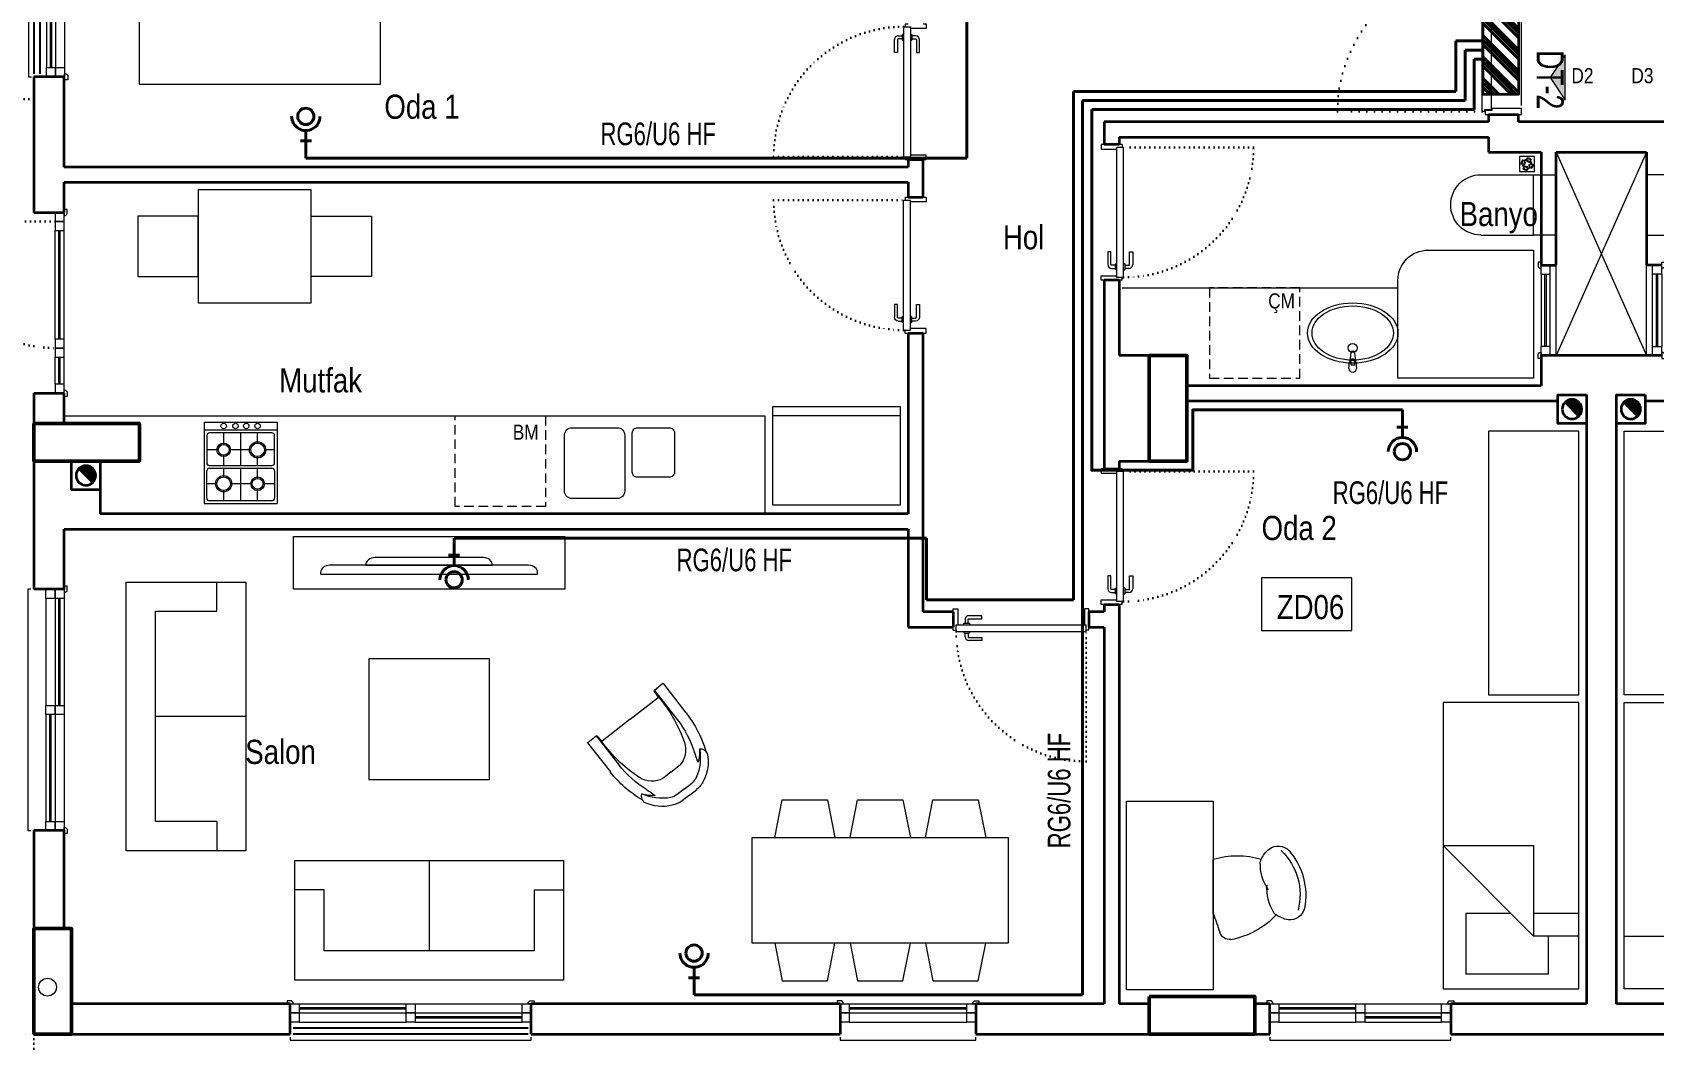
# Model space of a CAD drawing. Header units: millimetres. Extents: x 1852829 to 1882754, y -270850 to -231658.
# Drawn here: x 1857322 to 1858397, y -264573 to -263904 of the extents above; entities that cross this region are included whole.
import ezdxf
from ezdxf.enums import TextEntityAlignment as Align

# ---------------------------------------------------------------- set-up
doc = ezdxf.new("R2010")
doc.units = ezdxf.units.MM
for name, pattern in [('CONTINOUS', [0]), ('CONTINU', [0]), ('DOT', [0.25, 0, -0.25]), ('izdüşüm arka', [3.175, 0, -3.175]), ('izdüşüm ön', [9.525, 6.35, -3.175])]:
    doc.linetypes.add(name, pattern=pattern)
for name, color, linetype, lineweight in [('a_ba', 6, 'Continuous', 50), ('a_doğrama', 251, 'Continuous', 20), ('a_duvar', 251, 'Continuous', 35), ('a_görünüş', 32, 'Continuous', 25), ('a_görünüş_ince', 8, 'Continuous', 20), ('a_izdüşüm_arka', 251, 'izdüşüm arka', 30), ('a_izdüşüm_ön', 6, 'izdüşüm ön', 9), ('a_not_mahal', 253, 'Continuous', 5), ('a_not_misc', 144, 'Continuous', 5), ('a_not_text', 7, 'Continuous', 13), ('a_tefriş', 8, 'Continuous', 20), ('Aydınlatma', 4, 'CONTINOUS', 35), ('m_yib', 65, 'Continuous', 20), ('Priz', 6, 'CONTINOUS', 40), ('Telefon', 2, 'CONTINOUS', 40), ('Tv', 3, 'CONTINOUS', 40)]:
    doc.layers.add(name, color=color, linetype=linetype, lineweight=lineweight)
doc.styles.add('Grupcad', font='arial.ttf', dxfattribs={"width": 0.7})
doc.styles.add('ROMANTUR', font='arial.ttf', dxfattribs={"width": 0.7})
doc.styles.get("Standard").update_dxf_attribs({"font": 'ARIALN.TTF'})

# ---------------------------------------------------------------- blocks, each defined once
blk = doc.blocks.new('K1')
at = {"layer": 'a_doğrama', "color": 251}
for points in [[(-17.5, -2.5), (-22, -2.5), (-22, 0), (2, 0), (2, -4), (-17.5, -4), (-17.5, -2.5)], [(-27.5, -93.1), (-25, -93.1)], [(-17.5, -97.5), (-22, -97.5), (-22, -100), (2, -100), (2, -96), (-17.5, -96), (-17.5, -97.5)], [(-14.5, -93.1), (-17, -93.1)]]:
    blk.add_lwpolyline(points, dxfattribs=at)
blk.add_lwpolyline([(-18, -14), (-18, -4), (-18, -3), (-22.5, -3), (-22.5, -2.5), (-22.5, -2), (-24, -2), (-24, -2.5), (-24, -12.5), (-24, -88), (-24, -97.5), (-24, -98), (-22.5, -98), (-22.5, -97.5), (-22.5, -97), (-18, -97), (-18, -96), (-18, -86.5)], close=True, dxfattribs=at)
for points in [[(-25, -91.1), (-27.5, -91.1, -0.414214), (-28, -90.6), (-28, -82.1), (-30, -82.1), (-30, -90.6)], [(-17, -91.1), (-14.5, -91.1, 0.414214), (-14, -90.6), (-14, -82.1), (-12, -82.1), (-12, -90.6)], [(-24, -94.1), (-24.5, -94.1, -0.414214), (-25, -93.6), (-25, -90.6, -0.414214), (-24.5, -90.1), (-24, -90.1)], [(-18, -94.1), (-17.5, -94.1, 0.414214), (-17, -93.6), (-17, -90.6, 0.414214), (-17.5, -90.1), (-18, -90.1)]]:
    blk.add_lwpolyline(points, format="xyb", dxfattribs=at)
for centre, start, end in [((-27.5, -90.6), 180, 270), ((-14.5, -90.6), 270, 0)]:
    blk.add_arc(centre, 2.5, start, end, dxfattribs=at)
at = {"layer": 'a_görünüş_ince', "color": 251}
blk.add_line((2, -6), (2, -94), dxfattribs=at)
at = {"layer": 'a_izdüşüm_arka', "color": 251, "linetype": 'DOT', "ltscale": 20}
blk.add_line((-24, -2), (-120, -2), dxfattribs=at)
blk.add_arc((-24, -2), 96, 180, 270, dxfattribs=at)
blk = doc.blocks.new('klozet')
at = {"layer": 'a_tefriş'}
blk.add_line((20, 0), (-20, 0), dxfattribs=at)
for points in [[(-20, 0), (-20, -15), (20, -15), (20, 0)], [(-20, -50), (-20, -15)], [(20, -50), (20, -15)]]:
    blk.add_lwpolyline(points, dxfattribs=at)
blk.add_arc((0, -50), 20, 180, 360, dxfattribs=at)
blk = doc.blocks.new('K2')
at = {"layer": 'a_doğrama', "color": 251, "linetype": 'Continuous'}
for p, q in [((-13, 88.1), (-13, 1.9)), ((-13, 88.1), (-8.5, 88.1)), ((-12, 90), (-12, 88.1)), ((-12, 90), (-10, 90)), ((-8.5, 88.1), (-8.5, 1.9)), ((-13, 1.9), (-8.5, 1.9)), ((-12, 0), (-12, 1.9)), ((-12, 0), (-10, 0))]:
    blk.add_line(p, q, dxfattribs=at)
for points in [[(0, 90), (2, 90), (2, 87), (-8.5, 87)], [(0, 0), (2, 0), (2, 3), (-8.5, 3)]]:
    blk.add_lwpolyline(points, dxfattribs=at)
at = {"layer": 'a_doğrama', "color": 251}
for points in [[(-14, 80.1), (-16.5, 80.1, 0.414214), (-17, 79.6), (-17, 71.1), (-19, 71.1), (-19, 79.6)], [(-13, 83.1), (-13.5, 83.1, 0.414214), (-14, 82.6), (-14, 79.6, 0.414214), (-13.5, 79.1), (-13, 79.1)], [(-8.5, 83.1), (-8, 83.1, -0.414214), (-7.5, 82.6), (-7.5, 79.6, -0.414214), (-8, 79.1), (-8.5, 79.1)], [(-7.5, 80.1), (-5, 80.1, -0.414214), (-4.5, 79.6), (-4.5, 71.1), (-2.5, 71.1), (-2.5, 79.6)]]:
    blk.add_lwpolyline(points, format="xyb", dxfattribs=at)
for points in [[(-16.5, 82.1), (-14, 82.1)], [(-5, 82.1), (-7.5, 82.1)]]:
    blk.add_lwpolyline(points, dxfattribs=at)
for centre, start, end in [((-16.5, 79.6), 90, 180), ((-5, 79.6), 0, 90)]:
    blk.add_arc(centre, 2.5, start, end, dxfattribs=at)
at = {"layer": 'a_izdüşüm_arka', "color": 251}
blk.add_lwpolyline([(-99.2, 1.9), (-13, 1.9)], dxfattribs=at)
blk.add_arc((-13, 1.9), 86.2, 90, 180, dxfattribs=at)
blk = doc.blocks.new('M1')
at = {"layer": 'a_doğrama', "linetype": 'Continuous'}
for p, q in [((-24, 6), (-30, 6)), ((-30, 0), (-30, 6)), ((-24, 0), (-30, 0)), ((-24, 0), (-24, 6)), ((30, 6), (24, 6)), ((24, 6), (24, 0)), ((30, 0), (30, 6)), ((30, 0), (24, 0))]:
    blk.add_line(p, q, dxfattribs=at)
at = {"layer": 'a_doğrama'}
for p, q in [((24, 3.5), (-24, 3.5)), ((24, 2.5), (-24, 2.5))]:
    blk.add_line(p, q, dxfattribs=at)
for points in [[(-28, -1), (-28, 0), (-32, 0), (-32, -2), (-29, -2)], [(28, -1), (28, 0), (32, 0), (32, -2), (29, -2)]]:
    blk.add_lwpolyline(points, close=True, dxfattribs=at)
at = {"layer": 'a_görünüş_ince'}
for p, q in [((24, 6), (-24, 6)), ((-24, 0), (24, 0))]:
    blk.add_line(p, q, dxfattribs=at)
blk = doc.blocks.new('160p')
at = {"layer": 'a_doğrama', "color": 251}
for points in [[(-6, -6), (-6, 0), (-12, 0), (-12, -6)], [(0, -6), (0, 0), (-6, 0), (-6, -6)], [(-6, -83), (-6, -77), (-12, -77), (-12, -83)], [(0, -83), (0, -77), (-6, -77), (-6, -83)], [(-6, -160), (-6, -154), (-12, -154), (-12, -160)], [(0, -160), (0, -154), (-6, -154), (-6, -160)]]:
    blk.add_lwpolyline(points, close=True, dxfattribs=at)
for points in [[(2, -1), (2, 2), (0, 2), (0, -2), (1, -2), (2, -1)], [(-9.5, -6), (-9.5, -77)], [(-8.5, -6), (-8.5, -77)], [(-3.5, -83), (-3.5, -154)], [(-2.5, -83), (-2.5, -154)], [(2, -159), (2, -162), (0, -162), (0, -158), (1, -158), (2, -159)]]:
    blk.add_lwpolyline(points, dxfattribs=at)
at = {"layer": 'a_görünüş_ince', "color": 251}
for points in [[(-22, -160), (-24, -160), (-24, 0), (-22, 0)], [(-12, -77), (-12, -6)], [(-6, -77), (-6, -6)], [(-6, -77), (-6, -6)], [(0, -77), (0, -6)], [(-12, -154), (-12, -83)], [(-6, -154), (-6, -83)], [(-6, -154), (-6, -83)], [(0, -154), (0, -83)]]:
    blk.add_lwpolyline(points, dxfattribs=at)
blk = doc.blocks.new('kapı_120_c_blok')
at = {"layer": 'a_doğrama', "color": 251}
for points in [[(-2, 119), (-2, 122), (0, 122), (0, 118), (-1, 118), (-2, 119)], [(2.5, 114), (2.5, 96)], [(3.5, 114), (3.5, 96)], [(2.5, 84), (2.5, 12)], [(3.5, 84), (3.5, 12)], [(-2, 1), (-2, -2), (0, -2), (0, 2), (-1, 2), (-2, 1)]]:
    blk.add_lwpolyline(points, dxfattribs=at)
for points in [[(0, 114), (6, 114), (6, 120), (0, 120)], [(0, 90), (6, 90), (6, 96), (0, 96)], [(0, 84), (6, 84), (6, 90), (0, 90)], [(0, 6), (6, 6), (6, 12), (0, 12)], [(0, 0), (6, 0), (6, 6), (0, 6)]]:
    blk.add_lwpolyline(points, close=True, dxfattribs=at)
at = {"layer": 'a_görünüş_ince', "color": 251}
for points in [[(0, 114), (0, 96)], [(6, 114), (6, 96)], [(0, 84), (0, 12)], [(6, 84), (6, 12)]]:
    blk.add_lwpolyline(points, dxfattribs=at)
at = {"layer": 'a_izdüşüm_arka', "color": 251}
blk.add_lwpolyline([(6, 6), (90, 6)], dxfattribs=at)
blk.add_arc((6, 6), 84, 0, 90, dxfattribs=at)
blk = doc.blocks.new('120_p_c_blok')
at = {"layer": 'a_doğrama'}
for points in [[(1, 2), (-2, 2), (-2, 0), (2, 0), (2, 1), (1, 2)], [(119, 2), (122, 2), (122, 0), (118, 0), (118, 1), (119, 2)], [(57, -2.5), (6, -2.5)], [(57, -3.5), (6, -3.5)], [(114, -8.5), (63, -8.5)], [(114, -9.5), (63, -9.5)]]:
    blk.add_lwpolyline(points, dxfattribs=at)
for points in [[(0, 0), (6, 0), (6, -6), (0, -6)], [(57, 0), (63, 0), (63, -6), (57, -6)], [(114, 0), (120, 0), (120, -6), (114, -6)], [(0, -6), (6, -6), (6, -12), (0, -12)], [(57, -6), (63, -6), (63, -12), (57, -12)], [(114, -6), (120, -6), (120, -12), (114, -12)]]:
    blk.add_lwpolyline(points, close=True, dxfattribs=at)
at = {"layer": 'a_görünüş_ince'}
for points in [[(6, 0), (57, 0)], [(63, 0), (114, 0)], [(6, -6), (57, -6)], [(6, -6), (57, -6)], [(63, -6), (114, -6)], [(63, -6), (114, -6)], [(6, -12), (57, -12)], [(63, -12), (114, -12)], [(0, -22), (0, -24), (120, -24), (120, -22)]]:
    blk.add_lwpolyline(points, dxfattribs=at)
blk = doc.blocks.new('90_p_c_blok')
at = {"layer": 'a_doğrama'}
for points in [[(1, 2), (-2, 2), (-2, 0), (2, 0), (2, 1), (1, 2)], [(89, 2), (92, 2), (92, 0), (88, 0), (88, 1), (89, 2)], [(84, -2.5), (6, -2.5)], [(84, -3.5), (6, -3.5)]]:
    blk.add_lwpolyline(points, dxfattribs=at)
for points in [[(0, 0), (6, 0), (6, -6), (0, -6)], [(0, -6), (6, -6), (6, -12), (0, -12)], [(84, 0), (90, 0), (90, -6), (84, -6)], [(84, -6), (90, -6), (90, -12), (84, -12)]]:
    blk.add_lwpolyline(points, close=True, dxfattribs=at)
at = {"layer": 'a_görünüş_ince'}
for points in [[(6, 0), (84, 0)], [(6, -6), (84, -6)], [(6, -6), (84, -6)], [(6, -12), (84, -12)], [(0, -22), (0, -24), (90, -24), (90, -22)]]:
    blk.add_lwpolyline(points, dxfattribs=at)
blk = doc.blocks.new('baca_müstakil')
at = {"layer": 'a_duvar'}
h = blk.add_hatch(color=256, dxfattribs=at)
h.dxf.hatch_style = 1
h.paths.add_polyline_path([(4.9, -4.9, 0.198912), (3, -9.5, 0.668179), (14.1, -14.1)])
blk.add_line((4.9, -4.9), (14.1, -14.1), dxfattribs=at)
blk.add_lwpolyline([(0, -19), (19, -19), (19, 0), (0, 0)], close=True, dxfattribs=at)
blk.add_circle((9.5, -9.5), 6.5, dxfattribs=at)
blk = doc.blocks.new('tefriş_koltuk_202x90')
at = {"layer": 'a_tefriş'}
for p, q in [((0, -90), (0, -22)), ((-79, -68), (-101, -68)), ((79, -68), (101, -68))]:
    blk.add_line(p, q, dxfattribs=at)
for points in [[(101, -90), (101, 0), (-101, 0), (-101, -90), (101, -90)], [(79, -68), (79, -22), (-79, -22), (-79, -68)]]:
    blk.add_lwpolyline(points, dxfattribs=at)
blk = doc.blocks.new('tefirş_tv')
at = {"layer": 'a_tefriş'}
for points in [[(60, 4), (60, 5, 0.414214), (55, 10), (-55, 10, 0.414214), (-60, 5), (-60, 4)], [(35, 10), (35, 10, 0.414214), (30, 15), (-30, 15, 0.414214), (-35, 10), (-35, 10)]]:
    blk.add_lwpolyline(points, format="xyb", close=True, dxfattribs=at)
blk = doc.blocks.new('berjer')
at = {"layer": 'a_tefriş'}
for p, q in [((-45.1, 45.1), (-49.5, 40.8)), ((-45.1, 45.1), (-40.8, 49.5)), ((-41.4, 41.4), (-37.1, 45.7)), ((-41.4, 41.4), (-45.7, 37.1)), ((-31.3, 31.3), (-26.8, 35.8)), ((26.1, 19), (8.8, 36.2)), ((-31.3, 31.3), (-35.8, 26.8)), ((21, 13.6), (3.6, 31)), ((0, 0), (16.6, 16.6)), ((26.1, 18.7), (21, 13.6)), ((0, 0), (-16.6, -16.6)), ((-19, -26.1), (-36.2, -8.8)), ((-13.6, -21), (-31, -3.6)), ((-18.7, -26.1), (-13.6, -21))]:
    blk.add_line(p, q, dxfattribs=at)
for centre, radius, start, end in [((-25, 27.7), 27.3, 71.2858, 110.6993), ((-29.8, 38.5), 15.5, 107.9156, 135), ((-29.8, 38.5), 10.2, 107.9156, 135), ((-23.7, 18.5), 31.1, 71.4354, 107.3961), ((-18.6, 23.9), 24.6, 78.6027, 99.5819), ((18.9, 123.1), 85.7, 240.9454, 245.5445), ((-45.7, -18.5), 69.9, 45.0971, 65.3824), ((-19.2, 48.9), 5.5, 350.3156, 56.9936), ((-44.9, -17.5), 76, 45, 66.6891), ((-27.4, 24.8), 27.6, 159.0996, 198.2964), ((-38.5, 29.8), 15.5, 135, 162.0844), ((-18.2, 23.5), 31.5, 162.3914, 198.167), ((-38.5, 29.8), 10.2, 135, 162.0844), ((-21, 30), 8.21, 117.4936, 135.1057), ((-17.5, 23.2), 15.9, 57.4112, 117.4936), ((-53.9, -49.3), 97, 43.332, 62.3787), ((-23.4, 18.3), 25.2, 169.88, 190.627), ((-123.1, -18.9), 85.7, 24.4555, 29.0546), ((-23.2, 17.5), 15.9, 152.5064, 212.5888), ((-30, 21), 8.21, 134.8943, 152.5064), ((-49, 19.1), 5.5, 213.0064, 279.6844), ((17.5, 44.9), 76, 203.7042, 225), ((18.5, 45.7), 69.9, 204.6176, 224.9029), ((16.4, 16.9), 0.4, 315, 46.0366), ((110.8, 118.5), 138.4, 227.0869, 229.3484), ((20.8, 13.7), 0.2, 229.3484, 315), ((26, 18.9), 0.2, 315, 45), ((49.3, 53.9), 97, 207.6213, 226.668), ((-16.9, -16.4), 0.4, 223.9634, 315), ((-118.5, -110.8), 138.4, 40.6516, 42.9131), ((-13.7, -20.8), 0.2, 315, 40.6516), ((-18.9, -26), 0.2, 225, 315)]:
    blk.add_arc(centre, radius, start, end, dxfattribs=at)
blk = doc.blocks.new('A$C2A0A03CE')
at = {"layer": 'a_tefriş'}
for p, q in [((-54, -24.3), (-54, 24.3)), ((-54, 24.3), (0, 24.3)), ((-48.6, 24.3), (-48.6, -24.3)), ((-27, 22.5), (-45, 22.5)), ((-35.6, 22.5), (-35.6, 15.7)), ((-21.6, 22.5), (-3.6, 22.5)), ((-13.1, 22.5), (-13.1, 14.8)), ((0, -24.3), (0, 24.3)), ((-46.8, 20.7), (-46.8, -20.7)), ((-40, 11.2), (-46.8, 11.2)), ((-25.2, 11.2), (-31, 11.2)), ((-25.2, -20.7), (-25.2, 20.7)), ((-23.4, -20.7), (-23.4, 20.7)), ((-16.6, 11.2), (-23.4, 11.2)), ((-1.8, 11.2), (-9.4, 11.2)), ((-1.8, 20.7), (-1.8, -20.7)), ((-25.2, 0), (-46.8, 0)), ((-35.6, 6.8), (-35.6, -7.7)), ((-1.8, 0), (-23.4, 0)), ((-13.1, 7.7), (-13.1, -6.8)), ((-39.1, -11.3), (-46.8, -11.3)), ((-35.6, -14.9), (-35.6, -22.5)), ((-25.2, -11.3), (-31.9, -11.3)), ((-17.5, -11.3), (-23.4, -11.3)), ((-13.1, -15.7), (-13.1, -22.5)), ((-1.8, -11.3), (-8.5, -11.3)), ((-54, -24.3), (0, -24.3)), ((-45, -22.5), (-27, -22.5)), ((-3.6, -22.5), (-21.6, -22.5))]:
    blk.add_line(p, q, dxfattribs=at)
for centre, radius in [((-51.4, 11.2), 1.8), ((-35.6, 11.2), 5.4), ((-35.6, 11.2), 4.5), ((-13.1, 11.2), 4.5), ((-13.1, 11.2), 3.6), ((-51.4, 3.7), 1.8), ((-51.4, -3.5), 1.8), ((-51.4, -11.3), 1.8), ((-35.6, -11.3), 4.5), ((-35.6, -11.3), 3.6), ((-13.1, -11.3), 5.4), ((-13.1, -11.3), 4.5)]:
    blk.add_circle(centre, radius, dxfattribs=at)
for centre, start, end in [((-45, 20.7), 90, 180), ((-27, 20.7), 0, 90), ((-21.6, 20.7), 90, 180), ((-3.6, 20.7), 0, 90), ((-45, -20.7), 180, 270), ((-27, -20.7), 270, 0), ((-21.6, -20.7), 180, 270), ((-3.6, -20.7), 270, 0)]:
    blk.add_arc(centre, 1.8, start, end, dxfattribs=at)
blk = doc.blocks.new('tefriş_yatak_çift')
at = {"layer": 'a_tefriş'}
for points in [[(-85, -5), (-85, -45), (-125, -45), (-125, -5)], [(80, -195), (80, -5), (-80, -5), (-80, -195)], [(85, -5), (85, -45), (125, -45), (125, -5)]]:
    blk.add_lwpolyline(points, close=True, dxfattribs=at)
for points in [[(-6.3, -40), (-6.3, -15), (-61.3, -15), (-61.3, -40)], [(35, -55), (65, -55), (65, -15), (10, -15), (10, -40)], [(-80, -40), (20, -40), (80, -100), (20, -100), (20, -40)], [(-80, -55), (20, -55)]]:
    blk.add_lwpolyline(points, dxfattribs=at)
blk = doc.blocks.new('tefriş_sandalye')
at = {"layer": 'a_tefriş'}
blk.add_line((0, -18), (0, 18), dxfattribs=at)
at = {"layer": 'a_tefriş', "extrusion": (0, 0, -1)}
for centre, major_axis, start_param, end_param in [((48.7, 10.5), (13, -13), 2.7784, 3.245118), ((43.2, 17.3), (6.76, 6.76), 4.815914, 6.34704), ((16.9, -5.5), (28.8, 28.8), 6.26556, 7.321949), ((16.9, -5.5), (28.8, 28.8), 6.26556, 7.321949), ((17, -5.7), (31.4, -31.4), -1.506941, -0.587454), ((16, -34.3), (38.7, 38.7), 5.200723, 5.79406), ((62.1, 15.1), (21.8, -21.8), 1.757107, 2.385975), ((62.1, 15.1), (21.8, -21.8), 1.757107, 2.385975), ((48.7, 10.5), (13, -13), 2.664537, 2.7784), ((48.7, 10.5), (13, -13), 2.664537, 2.7784), ((66.5, -1.2), (21.8, -21.8), 1.802816, 2.431683), ((66.5, -1.2), (21.8, -21.8), 1.802816, 2.431683), ((-154, -79.7), (117.3, -117.3), -1.166716, -1.087708), ((1.8, 18.5), (38.7, -38.7), -0.034473, 0.601946), ((52.6, -3.9), (13, -13), 1.410391, 1.524253), ((52.6, -3.9), (13, -13), 1.410391, 1.524253), ((52.6, -3.9), (13, 13), 2.514469, 2.981187), ((51.2, -12.6), (6.76, -6.76), -0.587454, 0.943672), ((11.1, -28.2), (4.99, -4.99), 0.687369, 2.053884)]:
    blk.add_ellipse(centre, major_axis=major_axis, ratio=1, start_param=start_param, end_param=end_param, dxfattribs=at)
blk = doc.blocks.new('tefriş_süzgeç')
at = {"layer": 'a_tefriş'}
for p, q in [((5, 0), (-5, 0)), ((-5, 0), (-5, -10)), ((5, -10), (5, 0)), ((-5, -10), (5, -10)), ((-3.6, -5.1), (-4.1, -5.1)), ((-2.6, -5.1), (-3.1, -5.1)), ((-2.5, -2.5), (-2.9, -2.2)), ((-2.6, -7.6), (-2.9, -7.9)), ((-2, -3.3), (-2.3, -3)), ((-1.9, -6.9), (-2.2, -7.2)), ((-1.6, -5.1), (-2.1, -5.1)), ((-1.2, -3.9), (-1.5, -3.6)), ((-1.2, -6.2), (-1.5, -6.5)), ((-0.2, -2.5), (-0.2, -2)), ((-0.1, -1.5), (-0.1, -1)), ((-0.1, -3), (-0.1, -3.5)), ((-0.1, -6.6), (-0.1, -7.1)), ((-0.1, -7.6), (-0.1, -8.1)), ((-0.1, -8.6), (-0.1, -9.1)), ((1, -4), (1.4, -3.6)), ((1.1, -6.2), (1.4, -6.5)), ((1.5, -5.1), (2, -5.1)), ((1.7, -3.3), (2.1, -2.9)), ((1.8, -6.9), (2.1, -7.2)), ((2.5, -2.5), (2.8, -2.2)), ((2.5, -5.1), (3, -5.1)), ((2.5, -7.5), (2.8, -7.9)), ((3.5, -5.1), (4, -5.1))]:
    blk.add_line(p, q, dxfattribs=at)
for centre, radius, start, end in [((-0.1, -5.1), 4.06, 134.2896, 180), ((-0.1, -5.1), 3.56, 134.2896, 180), ((-0.1, -5.1), 3.06, 180, 225), ((-0.1, -5.1), 4.06, 225, 270), ((-0.1, -5.1), 2.56, 180, 225), ((-0.1, -5.1), 3.56, 225, 270), ((-0.4, -4.4), 2.4, 84.5943, 143.2016), ((-0.1, -5.1), 2.06, 134.2896, 180), ((-0.1, -5), 2.44, 90.343, 138.1212), ((-0.1, -5.1), 1.56, 134.2896, 180), ((-0.1, -5.1), 2.06, 225, 270), ((-0.1, -5.1), 1.56, 225, 270), ((-0.1, -5.1), 4.06, 45, 90), ((-0.1, -5.1), 3.56, 45, 90), ((-0.1, -5.1), 2.06, 45, 90), ((-0.1, -5.1), 1.56, 45, 90), ((-0.1, -5.1), 2.56, 270, 315.7104), ((-0.1, -5.1), 3.06, 270, 315.7104), ((-0.1, -5.1), 1.56, 314.2896, 360), ((-0.1, -5.1), 2.06, 314.2896, 360), ((-0.1, -5.1), 2.56, 360, 45), ((-0.1, -5.1), 3.06, 360, 45), ((-0.1, -5.1), 3.56, 314.2896, 360), ((-0.1, -5.1), 4.06, 314.2896, 360)]:
    blk.add_arc(centre, radius, start, end, dxfattribs=at)
blk = doc.blocks.new('ZayıfAkımPanosu')
at = {"layer": 'Priz'}
h = blk.add_hatch(dxfattribs=at)
h.set_pattern_fill('GOST_GROUND', color=256)
h.set_pattern_definition([(45, (-1866208.597, 256590.195), (14.142135624, 0), [20]), (45, (-1866205.597, 256590.195), (14.142135624, 0), [20]), (45, (-1866202.597, 256590.195), (14.142135624, 0), [20])])
h.paths.add_polyline_path([(11.9, 41.5), (-11.9, 41.5), (-11.9, -41.5), (11.9, -41.5)])
at = {"layer": 'Aydınlatma', "color": 2, "linetype": 'CONTINU'}
blk.add_lwpolyline([(-11.9, 41.5), (11.9, 41.5), (11.9, -41.5), (-11.9, -41.5)], close=True, dxfattribs=at)
blk.add_lwpolyline([(-11.9, 41.5), (11.9, 41.5), (11.9, -41.5), (-11.9, -41.5)], close=True, dxfattribs=at)
blk.add_lwpolyline([(-11.9, 41.5), (11.9, 41.5), (11.9, -41.5), (-11.9, -41.5)], close=True, dxfattribs=at)
blk.add_lwpolyline([(-11.9, 41.5), (11.9, 41.5), (11.9, -41.5), (-11.9, -41.5)], close=True, dxfattribs=at)
blk.add_lwpolyline([(-11.9, 41.5), (11.9, 41.5), (11.9, -41.5), (-11.9, -41.5)], close=True, dxfattribs=at)
at = {"layer": 'Aydınlatma', "color": 6, "linetype": 'CONTINU'}
blk.add_lwpolyline([(-11.9, 41.5), (11.9, 41.5), (11.9, -41.5), (-11.9, -41.5)], close=True, dxfattribs=at)
blk = doc.blocks.new('Tv Prz')
at = {"layer": 'Tv', "linetype": 'CONTINU'}
for p, q in [((3.6, 11.4), (-3.7, 11.4)), ((0, 18.3), (0, 11.4)), ((0, 11.4), (0, 0))]:
    blk.add_line(p, q, dxfattribs=at)
blk.add_circle((0, 27.7), 5.4, dxfattribs=at)
blk.add_arc((0, 27.7), 9.4, 180.1856, 0.1856, dxfattribs=at)

msp = doc.modelspace()

# ---------------------------------------------------------------- hatches: boundary and pattern name
at = {"layer": 'a_not_misc'}
h = msp.add_hatch(color=256, dxfattribs=at)
h.dxf.hatch_style = 1
h.paths.add_polyline_path([(1858338.7, -263919.1), (1858328.7, -263934.1), (1858338.7, -263949.1)])

# ---------------------------------------------------------------- linework, layer by layer
at = {"layer": 'a_ba', "color": 253}
for points in [[(1858062.7, -264188.5), (1858087.7, -264188.5), (1858087.7, -264118.5), (1858062.7, -264118.5)], [(1857322.7, -264163.5), (1857322.7, -264188.5), (1857392.7, -264188.5), (1857392.7, -264163.5)], [(1857322.7, -264568.5), (1857347.7, -264568.5), (1857347.7, -264498.5), (1857322.7, -264498.5)], [(1858062.7, -264543.5), (1858062.7, -264568.5), (1858132.7, -264568.5), (1858132.7, -264543.5)]]:
    msp.add_lwpolyline(points, close=True, dxfattribs=at)
at = {"layer": 'a_duvar'}
for p, q in [((1857322.7, -263933.5), (1857322.7, -263948.5)), ((1857342.8, -263933.5), (1857322.7, -263933.5)), ((1857342.7, -263993.5), (1857342.8, -263933.5)), ((1857322.7, -263948.5), (1857322.7, -264023.5)), ((1858287.7, -263958.5), (1858287.7, -263963.5)), ((1858307.7, -263963.5), (1858307.7, -263958.5)), ((1858287.7, -263963.5), (1858032.7, -263963.5)), ((1858032.7, -263963.5), (1858032.7, -263978.5)), ((1858042.7, -263973.5), (1858287.7, -263973.5)), ((1858042.7, -263973.5), (1858042.7, -263978.5)), ((1858287.7, -263973.5), (1858287.7, -263983.5)), ((1858427.7, -263963.5), (1858307.7, -263963.5)), ((1858287.7, -263983.5), (1858322.7, -263983.5)), ((1858322.7, -263983.5), (1858322.7, -264058.5)), ((1858332.7, -263983.5), (1858392.7, -263983.5)), ((1858332.7, -264058.5), (1858332.7, -263983.5)), ((1858392.7, -263983.5), (1858392.7, -264058.5)), ((1857902.7, -263993.5), (1857342.7, -263993.5)), ((1857902.7, -263988.5), (1857902.7, -263993.5)), ((1857912.7, -264013.5), (1857912.7, -263988.5)), ((1857342.7, -264003.5), (1857902.7, -264003.5)), ((1857342.7, -264023.5), (1857342.7, -264003.5)), ((1857902.7, -264003.5), (1857902.7, -264013.5)), ((1858032.7, -264068.5), (1858032.7, -264193.5)), ((1858042.7, -264068.5), (1858042.7, -264118.5)), ((1857902.7, -264103.5), (1857902.7, -264223.5)), ((1857912.7, -264288.5), (1857912.7, -264103.5)), ((1858062.7, -264118.5), (1858042.7, -264118.5)), ((1858402.7, -264118.5), (1858322.7, -264118.5)), ((1858322.7, -264118.5), (1858322.7, -264138.5)), ((1857322.7, -264143.5), (1857322.7, -264273.5)), ((1857342.7, -264163.5), (1857342.7, -264143.5)), ((1858322.7, -264138.5), (1858087.7, -264138.5)), ((1858087.7, -264148.5), (1858333.7, -264148.5)), ((1858339.7, -264148.5), (1858346.7, -264148.5)), ((1858352.7, -264148.5), (1858352.7, -264548.5)), ((1858372.7, -264548.5), (1858372.7, -264148.5)), ((1858378.7, -264148.5), (1858385.7, -264148.5)), ((1858391.7, -264148.5), (1858637.7, -264148.5)), ((1858042.7, -264188.5), (1858062.7, -264188.5)), ((1858042.7, -264188.5), (1858042.7, -264193.5)), ((1857902.7, -264223.5), (1857366.7, -264223.5)), ((1857342.7, -264273.5), (1857342.7, -264233.5)), ((1857342.7, -264233.5), (1857902.7, -264233.5)), ((1857902.7, -264233.5), (1857902.7, -264298.5)), ((1858032.7, -264283.5), (1858032.7, -264288.5)), ((1858042.7, -264283.5), (1858042.7, -264548.5)), ((1857932.7, -264288.5), (1857912.7, -264288.5)), ((1858032.7, -264288.5), (1858022.7, -264288.5)), ((1857902.7, -264298.5), (1857932.7, -264298.5)), ((1858022.7, -264298.5), (1858032.7, -264298.5)), ((1858032.7, -264298.5), (1858032.7, -264548.5)), ((1857322.7, -264433.5), (1857322.7, -264548.5)), ((1857342.7, -264498.5), (1857342.7, -264433.5)), ((1857492.7, -264548.5), (1857347.7, -264548.5)), ((1857857.7, -264548.5), (1857652.7, -264548.5)), ((1858032.7, -264548.5), (1857947.7, -264548.5)), ((1858062.7, -264548.5), (1858042.7, -264548.5)), ((1858142.7, -264548.5), (1858132.7, -264548.5)), ((1858142.7, -264568.5), (1858142.7, -264548.5)), ((1858352.7, -264548.5), (1858262.7, -264548.5)), ((1858262.7, -264548.5), (1858262.7, -264568.5)), ((1858462.7, -264548.5), (1858372.7, -264548.5)), ((1857322.7, -264568.5), (1857492.7, -264568.5)), ((1857652.7, -264568.5), (1857857.7, -264568.5)), ((1857947.7, -264568.5), (1858142.7, -264568.5)), ((1858262.7, -264568.5), (1858462.7, -264568.5))]:
    msp.add_line(p, q, dxfattribs=at)
for points in [[(1858287.7, -263958.5), (1858307.7, -263958.5)], [(1858042.7, -263978.5), (1858032.7, -263978.5)], [(1857902.7, -263988.5), (1857912.7, -263988.5)], [(1857902.7, -264013.5), (1857912.7, -264013.5)], [(1857322.7, -264023.5), (1857342.7, -264023.5)], [(1858322.7, -264058.5), (1858332.7, -264058.5)], [(1858402.7, -264058.5), (1858392.7, -264058.5)], [(1858042.7, -264068.5), (1858032.7, -264068.5)], [(1857902.7, -264103.5), (1857912.7, -264103.5)], [(1857322.7, -264143.5), (1857342.7, -264143.5)], [(1858032.7, -264193.5), (1858042.7, -264193.5)], [(1857366.7, -264207.5), (1857366.7, -264223.5)], [(1857342.7, -264273.5), (1857322.7, -264273.5)], [(1858032.7, -264283.5), (1858042.7, -264283.5)], [(1857932.7, -264288.5), (1857932.7, -264298.5)], [(1858022.7, -264288.5), (1858022.7, -264298.5)], [(1857342.7, -264433.5), (1857322.7, -264433.5)], [(1857492.7, -264568.5), (1857492.7, -264548.5)], [(1857652.7, -264568.5), (1857652.7, -264548.5)], [(1857857.7, -264548.5), (1857857.7, -264568.5)], [(1857947.7, -264548.5), (1857947.7, -264568.5)]]:
    msp.add_lwpolyline(points, dxfattribs=at)
at = {"layer": 'a_görünüş', "color": 251}
for points in [[(1857322.7, -263775.5), (1857322.7, -263931.5)], [(1857326.7, -263775.5), (1857326.7, -263931.5)], [(1857650.7, -264564.5), (1857494.7, -264564.5)], [(1857650.7, -264568.5), (1857494.7, -264568.5)]]:
    msp.add_lwpolyline(points, dxfattribs=at)
at = {"layer": 'a_görünüş_ince'}
for p, q in [((1858332.7, -264118.5), (1858332.7, -264058.5)), ((1858392.7, -264118.5), (1858392.7, -264058.5))]:
    msp.add_line(p, q, dxfattribs=at)
at = {"layer": 'a_izdüşüm_arka'}
msp.add_lwpolyline([(1857322.7, -263948.5), (1857173.2, -263948.5), (1857173.2, -263968.5), (1857152.7, -263968.5), (1857152.7, -264548.5), (1857173.2, -264548.5), (1857173.2, -264568.5), (1857322.7, -264568.5), (1857322.7, -264688.5), (1859402.7, -264688.5), (1859402.7, -264568.5), (1859552.3, -264568.5), (1859552.3, -264548.5), (1859572.7, -264548.5), (1859572.7, -263968.5), (1859552.3, -263968.5), (1859552.3, -263948.5), (1859402.7, -263948.5)], dxfattribs=at)
at = {"layer": 'a_izdüşüm_ön', "color": 251}
for points in [[(1858102.7, -264133.5), (1858162.7, -264133.5), (1858162.7, -264073.5), (1858102.7, -264073.5)], [(1857662.2, -264158.5), (1857662.2, -264218.5), (1857602.2, -264218.5), (1857602.2, -264158.5)]]:
    msp.add_lwpolyline(points, close=True, dxfattribs=at)
at = {"layer": 'a_not_mahal'}
msp.add_lwpolyline([(1858197.2, -264265.8), (1858137.2, -264265.8), (1858137.2, -264300.8), (1858197.2, -264300.8)], close=True, dxfattribs=at)
at = {"layer": 'a_not_misc'}
msp.add_lwpolyline([(1858338.7, -263919.1), (1858328.7, -263934.1), (1858338.7, -263949.1), (1858338.7, -263919.1)], close=True, dxfattribs=at)
for points in [[(1858392.7, -263983.5), (1858332.7, -264118.5)], [(1858332.7, -263983.5), (1858392.7, -264118.5)]]:
    msp.add_lwpolyline(points, dxfattribs=at)
at = {"layer": 'a_tefriş'}
for p, q in [((1858195.2, -264127), (1858195.6, -264122.8)), ((1858195.9, -264121.9), (1858196.6, -264116.6)), ((1858196.4, -264123), (1858196.4, -264124.5)), ((1858198.8, -264116.6), (1858199.5, -264121.9)), ((1858199.1, -264124.5), (1858199.1, -264123)), ((1858199.8, -264122.8), (1858200.2, -264127)), ((1858196.4, -264124.5), (1858199.1, -264124.5)), ((1857342.7, -264158.5), (1857807.7, -264158.5))]:
    msp.add_line(p, q, dxfattribs=at)
for points in [[(1857506.7, -264083.5), (1857506.7, -264008.5), (1857431.7, -264008.5), (1857431.7, -264083.5)], [(1857431.7, -264066), (1857431.7, -264026), (1857391.7, -264026), (1857391.7, -264066)], [(1857546.7, -264066), (1857506.7, -264066), (1857506.7, -264026), (1857546.7, -264026)], [(1858287.7, -264343.5), (1858347.7, -264343.5), (1858347.7, -264168.5), (1858287.7, -264168.5)], [(1858437.7, -264343.5), (1858377.7, -264343.5), (1858377.7, -264168.5), (1858437.7, -264168.5)], [(1857494.9, -264273.5), (1857494.9, -264238.5), (1857674.9, -264238.5), (1857674.9, -264273.5)], [(1857544.9, -264399.6), (1857624.9, -264399.6), (1857624.9, -264319.6), (1857544.9, -264319.6)], [(1858257.7, -264348.5), (1858257.7, -264538.5), (1858347.7, -264538.5), (1858347.7, -264348.5)], [(1858467.7, -264348.5), (1858467.7, -264538.5), (1858377.7, -264538.5), (1858377.7, -264348.5)], [(1858105.1, -264539.1), (1858047.7, -264539.1), (1858047.7, -264414), (1858105.1, -264414)], [(1857969.2, -264508.1), (1857799.2, -264508.1), (1857799.2, -264438.1), (1857969.2, -264438.1)]]:
    msp.add_lwpolyline(points, close=True, dxfattribs=at)
msp.add_lwpolyline([(1858317.7, -264133.5), (1858227.7, -264133.5), (1858227.7, -264068.5, -0.414214), (1858247.7, -264048.5), (1858317.7, -264048.5)], format="xyb", close=True, dxfattribs=at)
for points in [[(1858044.7, -264073.5), (1858227.7, -264073.5)], [(1857897.7, -264217.5), (1857897.7, -264152.5), (1857812.7, -264152.5), (1857812.7, -264217.5), (1857897.7, -264217.5), (1857897.7, -264158.5), (1857812.7, -264158.5)], [(1857807.7, -264158.5), (1857807.7, -264223.5)], [(1857814.2, -264438.1), (1857819.2, -264413.1), (1857849.2, -264413.1), (1857854.2, -264438.1)], [(1857864.2, -264438.1), (1857869.2, -264413.1), (1857899.2, -264413.1), (1857904.2, -264438.1)], [(1857914.2, -264438.1), (1857919.2, -264413.1), (1857949.2, -264413.1), (1857954.2, -264438.1)], [(1858347.7, -264503.5), (1858317.7, -264503.5), (1858257.7, -264443.5), (1858317.7, -264443.5), (1858317.7, -264503.5)], [(1858377.7, -264503.5), (1858407.7, -264503.5), (1858467.7, -264443.5), (1858407.7, -264443.5), (1858407.7, -264503.5)], [(1858302.7, -264488.5), (1858272.7, -264488.5), (1858272.7, -264528.5), (1858327.7, -264528.5), (1858327.7, -264503.5)], [(1858347.7, -264488.5), (1858317.7, -264488.5)], [(1857814.2, -264508.1), (1857819.2, -264533.1), (1857849.2, -264533.1), (1857854.2, -264508.1)], [(1857864.2, -264508.1), (1857869.2, -264533.1), (1857899.2, -264533.1), (1857904.2, -264508.1)], [(1857914.2, -264508.1), (1857919.2, -264533.1), (1857949.2, -264533.1), (1857954.2, -264508.1)]]:
    msp.add_lwpolyline(points, dxfattribs=at)
for points in [[(1857714.7, -264208.3, -0.414214), (1857709.7, -264213.3), (1857679.7, -264213.3, -0.414214), (1857674.7, -264208.3), (1857674.7, -264171.3, -0.414214), (1857679.7, -264166.3), (1857709.7, -264166.3, -0.414214), (1857714.7, -264171.3), (1857714.7, -264208.3)], [(1857747.7, -264195.7, -0.414214), (1857744.2, -264199.2), (1857723.2, -264199.2, -0.414214), (1857719.7, -264195.7), (1857719.7, -264169.8, -0.414214), (1857723.2, -264166.3), (1857744.2, -264166.3, -0.414214), (1857747.7, -264169.8), (1857747.7, -264195.7)]]:
    msp.add_lwpolyline(points, format="xyb", dxfattribs=at)
msp.add_circle((1858197.7, -264113.4), 3, dxfattribs=at)
msp.add_circle((1858197.7, -264113.4), 3, dxfattribs=at)
for centre, radius, start, end in [((1858197.7, -264123), 2.11, 147.229, 174.8304), ((1858197.7, -264123), 2.11, 32.771, 147.229), ((1858197.7, -264123), 1.36, 0, 180), ((1858197.7, -264116.7), 1.12, 7.1389, 172.8611), ((1858197.7, -264123), 2.11, 5.1696, 32.771), ((1858197.7, -264127), 2.5, 180, 0)]:
    msp.add_arc(centre, radius, start, end, dxfattribs=at)
for major_axis in [(30, 0), (27, 0)]:
    msp.add_ellipse((1858197.7, -264103.5), major_axis=major_axis, ratio=0.666667, dxfattribs=at)
at = {"layer": 'm_yib'}
msp.add_circle((1857331.7, -264537.4), 5.92, dxfattribs=at)
at = {"layer": 'Tv'}
for p, q in [((1857941.6, -263987.5), (1857941.6, -263849.5)), ((1858284.2, -263909.8), (1858266.2, -263909.8)), ((1858266.2, -263909.8), (1858266.2, -263943.3)), ((1858284.2, -263915.8), (1858272.2, -263915.8)), ((1858272.2, -263915.8), (1858272.2, -263949.3)), ((1858284.2, -263921.8), (1858278.2, -263921.8)), ((1858278.2, -263921.8), (1858278.2, -263955.3)), ((1858012.5, -263943.3), (1858266.2, -263943.3)), ((1858012.5, -264280.4), (1858012.5, -263943.3)), ((1858018.5, -263949.3), (1858272.2, -263949.3)), ((1858018.5, -264542.5), (1858018.5, -263949.3)), ((1858024.5, -263955.3), (1858278.2, -263955.3)), ((1857503.1, -263987.5), (1857941.6, -263987.5)), ((1857601.5, -264239.5), (1857915, -264239.5)), ((1857915, -264239.5), (1857915, -264280.4)), ((1857915, -264280.4), (1858012.5, -264280.4)), ((1857760.7, -264542.5), (1858018.5, -264542.5))]:
    msp.add_line(p, q, dxfattribs=at)
msp.add_lwpolyline([(1858230.7, -264154.5), (1858091.6, -264154.5), (1858091.6, -264194.5), (1858024.5, -264194.5), (1858024.5, -263955.3)], dxfattribs=at)

# ---------------------------------------------------------------- block references
at = {"rotation": 180}
msp.add_blockref('kapı_120_c_blok', (1857342.7, -264023.5), dxfattribs=at)
for name, p in [('90_p_c_blok', (1857857.7, -264548.5)), ('120_p_c_blok', (1858142.7, -264548.5))]:
    msp.add_blockref(name, p)
at = {"layer": 'a_doğrama', "rotation": 270}
msp.add_blockref('M1', (1858322.7, -264088.5), dxfattribs=at)
at = {"layer": 'a_doğrama', "xscale": -1, "rotation": 90}
msp.add_blockref('M1', (1858402.7, -264088.5), dxfattribs=at)
at = {"layer": 'a_duvar', "xscale": -1}
for name, p, rotation in [('160p', (1857343.1, -263933.5), 180), ('baca_müstakil', (1858333.7, -264144.5), 90), ('baca_müstakil', (1858372.7, -264144.5), 90), ('baca_müstakil', (1857347.7, -264188.5), 90), ('160p', (1857342.7, -264433.5), 180), ('160p', (1857652.7, -264548.5), 270)]:
    msp.add_blockref(name, p, dxfattribs=dict(at, rotation=rotation))
at = {"layer": 'a_izdüşüm_arka', "ltscale": 5, "xscale": -1}
for name, p, rotation in [('K1', (1858307.6, -263958.5), 180.0007963121094), ('K2', (1857912.7, -264013.5), 180.0007963121093)]:
    msp.add_blockref(name, p, dxfattribs=dict(at, rotation=rotation))
at = {"layer": 'a_izdüşüm_arka', "ltscale": 5}
for p, rotation in [((1857912.7, -263988.5), 359.9992036878907), ((1858032.7, -263978.5), 179.9992036878907), ((1858032.7, -264193.5), 179.9992036878907), ((1858022.7, -264288.5), 89.99920368789071)]:
    msp.add_blockref('K2', p, dxfattribs=dict(at, rotation=rotation))
at = {"layer": 'a_tefriş', "extrusion": (0, 0, -1), "xscale": -1, "zscale": -1, "rotation": 0.0301700967464047}
msp.add_blockref('tefriş_yatak_çift', (-1857472.7, -263743.5), dxfattribs=at)
at = {"layer": 'a_tefriş', "rotation": 89.99999999999993}
msp.add_blockref('tefriş_süzgeç', (1858308.3, -263991.4), dxfattribs=at)
at = {"layer": 'a_tefriş', "color": 113, "xscale": -1, "rotation": 269.9992036605381}
msp.add_blockref('klozet', (1858332.7, -264018.5), dxfattribs=at)
at = {"layer": 'a_tefriş', "color": 113}
for name, p, rotation in [('klozet', (1858392.7, -264018.5), 90.00079633946196), ('A$C2A0A03CE', (1857459.9, -264216.6), 270.0007963271045)]:
    msp.add_blockref(name, p, dxfattribs=dict(at, rotation=rotation))
at = {"layer": 'a_tefriş', "extrusion": (0, 0, -1), "xscale": -1.2, "rotation": 1.667793902981884e-06}
msp.add_blockref('tefirş_tv', (-1857584.9, -264267.5), dxfattribs=at)
at = {"layer": 'a_tefriş', "lineweight": -3, "extrusion": (-1.23544e-31, 2.24181e-16, -1), "xscale": 0.8823529411764706, "yscale": 0.8823529411764706, "zscale": -0.8823529411764706, "rotation": 270}
msp.add_blockref('tefriş_koltuk_202x90', (-1857384, -264357.8), dxfattribs=at)
at = {"layer": 'a_tefriş', "xscale": -1, "rotation": 262.9867329583022}
msp.add_blockref('berjer', (1857718.3, -264359.7), dxfattribs=at)
at = {"layer": 'a_tefriş'}
msp.add_blockref('tefriş_sandalye', (1858105.1, -264470.6), dxfattribs=at)
at = {"layer": 'a_tefriş', "lineweight": -3, "extrusion": (-2.24181e-16, -1.09817e-31, -1), "xscale": 0.8823529411764706, "yscale": 0.8823529411764706, "zscale": -0.8823529411764706, "rotation": 180}
msp.add_blockref('tefriş_koltuk_202x90', (-1857584.9, -264532.8), dxfattribs=at)
at = {"layer": 'Priz', "xscale": -1}
msp.add_blockref('ZayıfAkımPanosu', (1858296, -263903.5), dxfattribs=at)
at = {"layer": 'Tv', "linetype": 'CONTINU', "xscale": -1}
for p in [(1857503.1, -263987.5), (1857760.7, -264542.5)]:
    msp.add_blockref('Tv Prz', p, dxfattribs=at)
at = {"layer": 'Tv', "linetype": 'CONTINU', "xscale": -1, "rotation": 180}
for p in [(1858230.7, -264154.5), (1857601.5, -264239.5)]:
    msp.add_blockref('Tv Prz', p, dxfattribs=at)

# ---------------------------------------------------------------- texts
at = {"layer": 'a_not_mahal'}
for s, height, p in [('Oda 1', 16, (1857555.2, -263961.4)), ('Banyo', 16, (1858268.6, -264032.6)), ('Hol', 16, (1857965.6, -264048)), ('ÇM', 10, (1858141.6, -264087.2)), ('Mutfak', 16, (1857485.4, -264142.9)), ('BM', 10, (1857640.4, -264174.3)), ('Oda 2', 16, (1858137.2, -264240.8)), ('Salon', 16, (1857462.9, -264389.3))]:
    msp.add_text(s, height=height, dxfattribs=at).set_placement(p)
msp.add_text('ZD06', height=16, rotation=360, dxfattribs=at).set_placement((1858169.7, -264293.3), align=Align.CENTER)
at = {"layer": 'a_not_text'}
for s, p in [('D2', (1858342.8, -263937.8)), ('D3', (1858382.6, -263937.8))]:
    msp.add_text(s, height=10, dxfattribs=at).set_placement(p)
at = {"layer": 'Aydınlatma', "linetype": 'CONTINU', "style": 'ROMANTUR', "width": 0.7}
msp.add_text('DT-2', height=18, rotation=270, dxfattribs=at).set_placement((1858328.7, -263935.5), align=Align.MIDDLE_CENTER)
at = {"layer": 'Telefon', "color": 4, "linetype": 'CONTINU', "style": 'Grupcad', "width": 0.7}
for p in [(1857698.6, -263971.4), (1858184.4, -264209.4), (1857749.1, -264254)]:
    msp.add_text('RG6/U6 HF', height=15, dxfattribs=at).set_placement(p, align=Align.MIDDLE_LEFT)
msp.add_text('RG6/U6 HF', height=15, rotation=90, dxfattribs=at).set_placement((1858002.9, -264445.3), align=Align.MIDDLE_LEFT)

doc.saveas('drawing.dxf')
